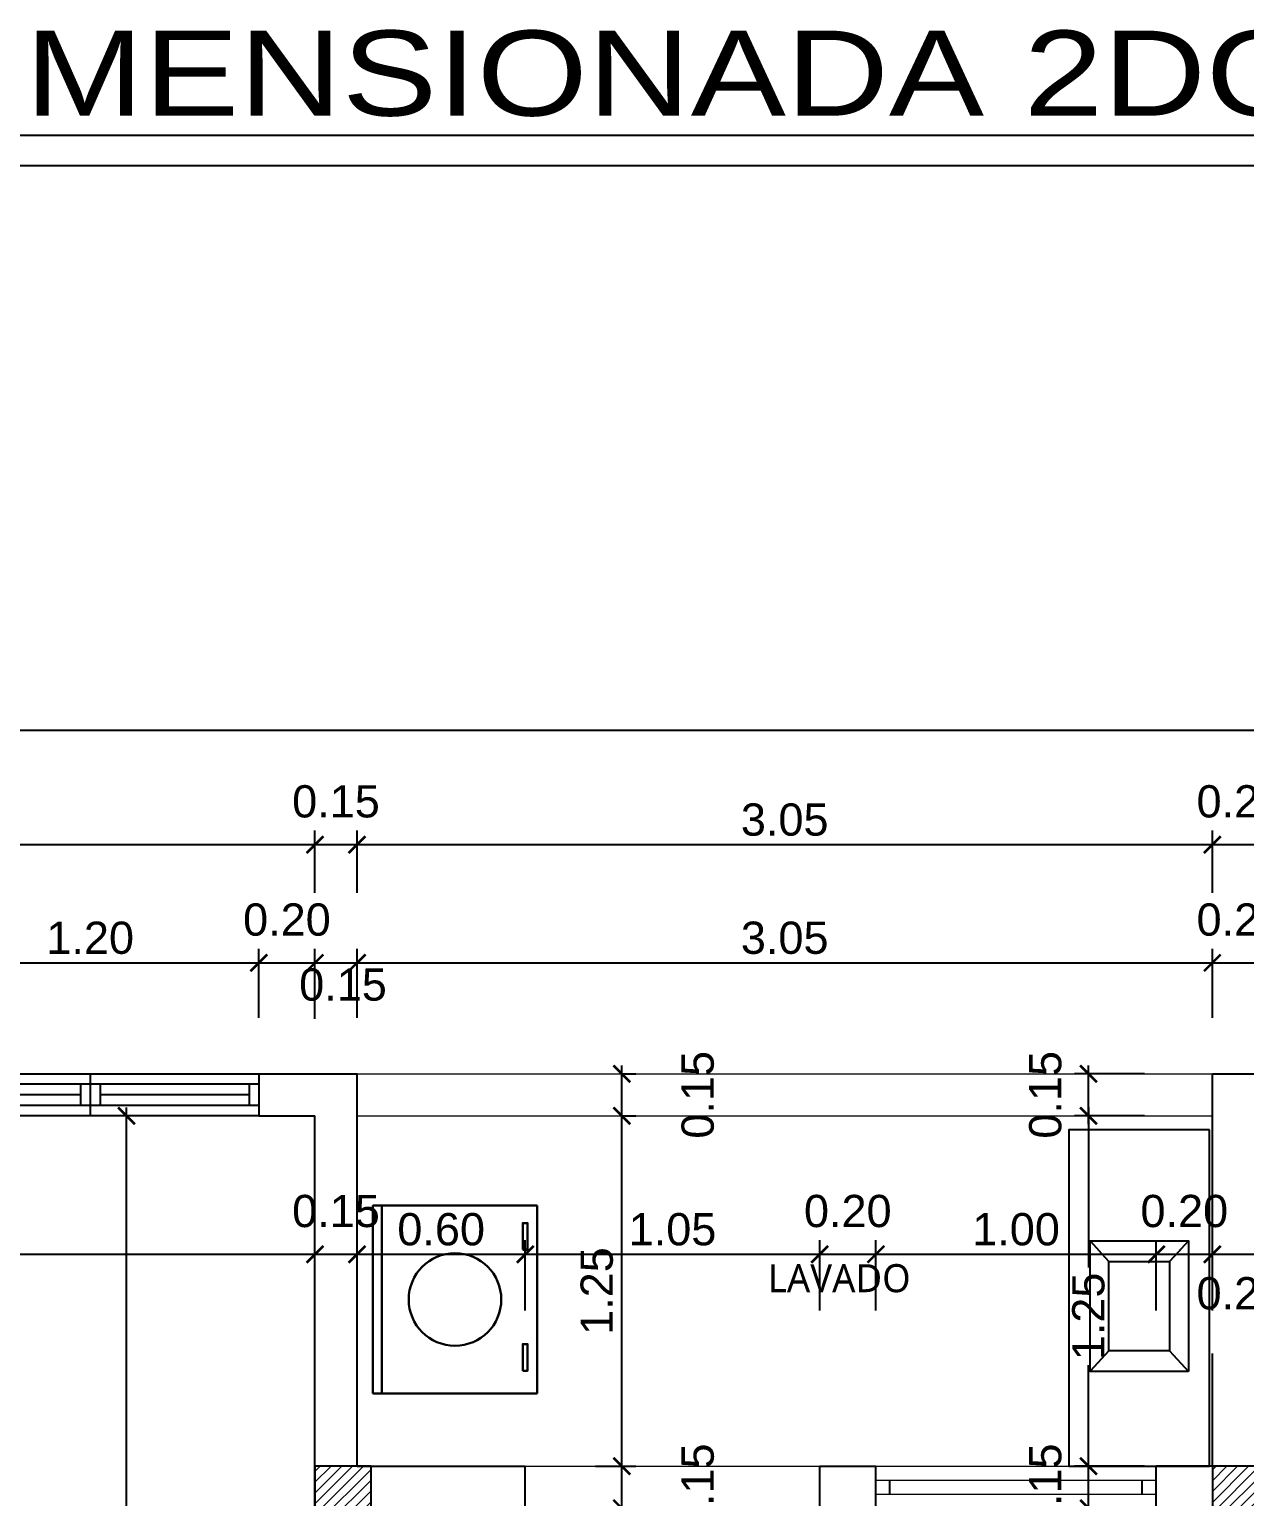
# Model space of a CAD drawing. Header units: feet. Extents: x -417 to 46, y -646 to -218.
# Drawn here: x -74.91 to -70.57, y -300.57 to -295.33 of the extents above; entities that cross this region are included whole.
import ezdxf

# ---------------------------------------------------------------- set-up
doc = ezdxf.new("R2010")
doc.units = ezdxf.units.FT
doc.header["$MEASUREMENT"] = 0
for name, color, linetype, lineweight in [('A-GENM', 8, 'Continuous', 9), ('A-WALL', 4, 'Continuous', 25), ('closet', 8, 'Continuous', 5), ('DIM-COTAS', 1, 'Continuous', 5), ('FURN', 2, 'Continuous', 30), ('Piso', 8, 'Continuous', 9), ('TXT', 2, 'Continuous', 9)]:
    doc.layers.add(name, color=color, linetype=linetype, lineweight=lineweight)
for name, color, linetype in [('COCINA', 2, 'Continuous'), ('columna', 9, 'Continuous'), ('DIM', 10, 'Continuous'), ('PERT-VENT', 2, 'Continuous'), ('textos', 7, 'Continuous'), ('TEXXT', 8, 'Continuous')]:
    doc.layers.add(name, color=color, linetype=linetype)
doc.styles.add('ads', font='trebuc.ttf', dxfattribs={"height": 0.14})
doc.styles.add('DAMIAN', font='arial.ttf', dxfattribs={"height": 0.12})
doc.styles.get("Standard").update_dxf_attribs({"font": 'arial.ttf', "height": 0.115})
doc.dimstyles.new('KEILY', dxfattribs={"dimtxt": 0.115, "dimasz": 0.06, "dimexe": 0.05, "dimexo": 0.2, "dimgap": 0.03, "dimtad": 1, "dimzin": 1, "dimdsep": 46, "dimtxsty": 'Standard', "dimblk": 'ARCHTICK', "dimcen": 2.5, "dimdle": 0.03, "dimclrd": 256, "dimclre": 256, "dimclrt": 7, "dimadec": 0, "dimazin": 0, "dimtfac": 1, "dimtmove": 2, "dimatfit": 3, "dimfxl": 0.2, "dimfxlon": 1, "dimtolj": 1, "dimtzin": 1, "dimarcsym": 0})

# ---------------------------------------------------------------- blocks, each defined once
blk = doc.blocks.new('A$C01EB0BB3')
at = {"layer": 'FURN'}
for p, q in [((0, 0, 224.5603), (0, 0.6096, 224.5603)), ((0, 0.6096, 224.5603), (0.5334, 0.6096, 224.5603)), ((0.5034, 0.6096, 224.5603), (0.5034, 0, 224.5603)), ((0.5334, 0.6096, 224.5603), (0.5334, 0, 224.5603)), ((0.5334, 0, 224.5603), (0, 0, 224.5603))]:
    blk.add_line(p, q, dxfattribs=at)
at = {"layer": 'FURN', "ltscale": 0.02, "elevation": 224.5603}
for points in [[(0.047, 0.5357), (0.047, 0.4496), (0.0315, 0.4496), (0.0315, 0.5357)], [(0.047, 0.1432), (0.047, 0.0572), (0.0315, 0.0572), (0.0315, 0.1432)]]:
    blk.add_lwpolyline(points, close=True, dxfattribs=at)
at = {"layer": 'FURN', "ltscale": 0.02}
blk.add_circle((0.2667, 0.3048, 224.5603), 0.15, dxfattribs=at)
blk = doc.blocks.new('A$C153C7E87')
at = {"layer": 'COCINA'}
for p, q in [((0.0761, 0.8037), (0.1431, 0.731)), ((0.4267, 0.8037), (0.3597, 0.731)), ((0.1431, 0.4114), (0.0761, 0.3387)), ((0.3596, 0.4114), (0.4266, 0.3386))]:
    blk.add_line(p, q, dxfattribs=at)
at = {"layer": 'COCINA', "extrusion": (1.60732e-15, -2.48059e-15, -1)}
for points in [[(-0.5023, 1.2), (0, 1.2), (0, 0), (-0.5023, 0)], [(-0.4266, 0.3386), (-0.0761, 0.3386), (-0.0761, 0.8037), (-0.4266, 0.8037)], [(-0.3596, 0.4114), (-0.1431, 0.4114), (-0.1431, 0.731), (-0.3596, 0.731)]]:
    blk.add_lwpolyline(points, close=True, dxfattribs=at)
blk = doc.blocks.new('A$C59FC24C1')
at = {"layer": 'PERT-VENT', "extrusion": (-2.36783e-12, 8.94772e-16, -1)}
for p, q in [((0, 0), (0, 1.2)), ((0.0375, 1.2), (0.0375, 0)), ((0.0375, 1.165), (0.1125, 1.165)), ((0.0375, 1.165), (0.1125, 1.165)), ((0.075, 1.165), (0.075, 0.635)), ((0.1125, 1.2), (0.1125, 0)), ((0.15, 1.2), (0.15, 0)), ((0.1125, 0.635), (0.0375, 0.635)), ((0.15, 0.6), (0, 0.6)), ((0.1125, 0.565), (0.0375, 0.565)), ((0.075, 0.565), (0.075, 0.0404)), ((0.0375, 0.0404), (0.1125, 0.0404))]:
    blk.add_line(p, q, dxfattribs=at)
blk = doc.blocks.new('_ArchTick')
at = {"layer": 'DIM-COTAS', "color": 0, "const_width": 0.15}
blk.add_lwpolyline([(-0.5, -0.5), (0.5, 0.5)], dxfattribs=at)
blk = doc.blocks.new('*D1069')
at = {"layer": 'Defpoints', "color": 0, "transparency": 16777216}
for p in [(-74.0883, -298.6612), (-75.2915, -299.057), (-74.0883, -299.057)]:
    blk.add_point(p, dxfattribs=at)
at = {"layer": 'DIM', "lineweight": -2, "transparency": 16777216}
for p, q in [((-75.2915, -298.857), (-75.2915, -298.6112)), ((-74.0883, -298.857), (-74.0883, -298.6112)), ((-75.3215, -298.6612), (-74.0583, -298.6612))]:
    blk.add_line(p, q, dxfattribs=at)
at = {"layer": 'DIM', "lineweight": -2, "transparency": 16777216, "xscale": 0.06, "yscale": 0.06, "zscale": 0.06, "rotation": 180}
blk.add_blockref('_ArchTick', (-75.2915, -298.6612), dxfattribs=at)
at = {"layer": 'DIM', "lineweight": -2, "transparency": 16777216, "xscale": 0.06, "yscale": 0.06, "zscale": 0.06}
blk.add_blockref('_ArchTick', (-74.0883, -298.6612), dxfattribs=at)
at = {"layer": 'DIM', "color": 7, "transparency": 16777216, "insert": (-74.6899, -298.5725), "char_height": 0.115, "attachment_point": 5}
blk.add_mtext('\\A1;1.20', dxfattribs=at)
blk = doc.blocks.new('*D1070')
at = {"layer": 'Defpoints', "color": 0, "transparency": 16777216}
for p in [(-73.8883, -298.6612), (-74.0883, -299.057), (-73.8883, -299.257)]:
    blk.add_point(p, dxfattribs=at)
at = {"layer": 'DIM', "lineweight": -2, "transparency": 16777216}
for p, q in [((-74.0883, -298.857), (-74.0883, -298.6112)), ((-73.8883, -298.8612), (-73.8883, -298.6112)), ((-74.1183, -298.6612), (-73.8583, -298.6612))]:
    blk.add_line(p, q, dxfattribs=at)
at = {"layer": 'DIM', "lineweight": -2, "transparency": 16777216, "xscale": 0.06, "yscale": 0.06, "zscale": 0.06, "rotation": 180}
blk.add_blockref('_ArchTick', (-74.0883, -298.6612), dxfattribs=at)
at = {"layer": 'DIM', "lineweight": -2, "transparency": 16777216, "xscale": 0.06, "yscale": 0.06, "zscale": 0.06}
blk.add_blockref('_ArchTick', (-73.8883, -298.6612), dxfattribs=at)
at = {"layer": 'DIM', "color": 7, "transparency": 16777216, "insert": (-73.9883, -298.5075), "char_height": 0.115, "attachment_point": 5}
blk.add_mtext('\\A1;0.20', dxfattribs=at)
blk = doc.blocks.new('*D1071')
at = {"layer": 'Defpoints', "color": 0, "transparency": 16777216}
for p in [(-73.7383, -298.6612), (-73.7383, -299.057), (-73.8883, -299.257)]:
    blk.add_point(p, dxfattribs=at)
at = {"layer": 'DIM', "lineweight": -2, "transparency": 16777216}
for p, q in [((-73.8883, -298.8612), (-73.8883, -298.6112)), ((-73.7383, -298.857), (-73.7383, -298.6112)), ((-73.9183, -298.6612), (-73.7083, -298.6612))]:
    blk.add_line(p, q, dxfattribs=at)
at = {"layer": 'DIM', "lineweight": -2, "transparency": 16777216, "xscale": 0.06, "yscale": 0.06, "zscale": 0.06, "rotation": 180}
blk.add_blockref('_ArchTick', (-73.8883, -298.6612), dxfattribs=at)
at = {"layer": 'DIM', "lineweight": -2, "transparency": 16777216, "xscale": 0.06, "yscale": 0.06, "zscale": 0.06}
blk.add_blockref('_ArchTick', (-73.7383, -298.6612), dxfattribs=at)
at = {"layer": 'DIM', "color": 7, "transparency": 16777216, "insert": (-73.7883, -298.7393), "char_height": 0.115, "attachment_point": 5}
blk.add_mtext('\\A1;0.15', dxfattribs=at)
blk = doc.blocks.new('*D1072')
at = {"layer": 'Defpoints', "color": 0, "transparency": 16777216}
for p in [(-70.6883, -298.6612), (-73.7383, -299.057), (-70.6883, -299.057)]:
    blk.add_point(p, dxfattribs=at)
at = {"layer": 'DIM', "lineweight": -2, "transparency": 16777216}
for p, q in [((-73.7383, -298.857), (-73.7383, -298.6112)), ((-70.6883, -298.857), (-70.6883, -298.6112)), ((-73.7683, -298.6612), (-70.6583, -298.6612))]:
    blk.add_line(p, q, dxfattribs=at)
at = {"layer": 'DIM', "lineweight": -2, "transparency": 16777216, "xscale": 0.06, "yscale": 0.06, "zscale": 0.06, "rotation": 180}
blk.add_blockref('_ArchTick', (-73.7383, -298.6612), dxfattribs=at)
at = {"layer": 'DIM', "lineweight": -2, "transparency": 16777216, "xscale": 0.06, "yscale": 0.06, "zscale": 0.06}
blk.add_blockref('_ArchTick', (-70.6883, -298.6612), dxfattribs=at)
at = {"layer": 'DIM', "color": 7, "transparency": 16777216, "insert": (-72.2133, -298.5724), "char_height": 0.115, "attachment_point": 5}
blk.add_mtext('\\A1;3.05', dxfattribs=at)
blk = doc.blocks.new('*D1073')
at = {"layer": 'Defpoints', "color": 0, "transparency": 16777216}
for p in [(-70.4883, -298.6612), (-70.6883, -299.057), (-70.4883, -299.057)]:
    blk.add_point(p, dxfattribs=at)
at = {"layer": 'DIM', "lineweight": -2, "transparency": 16777216}
for p, q in [((-70.6883, -298.857), (-70.6883, -298.6112)), ((-70.4883, -298.857), (-70.4883, -298.6112)), ((-70.7183, -298.6612), (-70.4583, -298.6612))]:
    blk.add_line(p, q, dxfattribs=at)
at = {"layer": 'DIM', "lineweight": -2, "transparency": 16777216, "xscale": 0.06, "yscale": 0.06, "zscale": 0.06, "rotation": 180}
blk.add_blockref('_ArchTick', (-70.6883, -298.6612), dxfattribs=at)
at = {"layer": 'DIM', "lineweight": -2, "transparency": 16777216, "xscale": 0.06, "yscale": 0.06, "zscale": 0.06}
blk.add_blockref('_ArchTick', (-70.4883, -298.6612), dxfattribs=at)
at = {"layer": 'DIM', "color": 7, "transparency": 16777216, "insert": (-70.5883, -298.5075), "char_height": 0.115, "attachment_point": 5}
blk.add_mtext('\\A1;0.20', dxfattribs=at)
blk = doc.blocks.new('*D842')
at = {"layer": 'Defpoints', "color": 0, "transparency": 16777216}
for p in [(-73.8883, -298.2395), (-77.5883, -298.6112), (-73.8883, -298.6112)]:
    blk.add_point(p, dxfattribs=at)
at = {"layer": 'DIM', "lineweight": -2, "transparency": 16777216}
for p, q in [((-77.5883, -298.4112), (-77.5883, -298.1895)), ((-73.8883, -298.4112), (-73.8883, -298.1895)), ((-77.6183, -298.2395), (-73.8583, -298.2395))]:
    blk.add_line(p, q, dxfattribs=at)
at = {"layer": 'DIM', "lineweight": -2, "transparency": 16777216, "xscale": 0.06, "yscale": 0.06, "zscale": 0.06, "rotation": 180}
blk.add_blockref('_ArchTick', (-77.5883, -298.2395), dxfattribs=at)
at = {"layer": 'DIM', "lineweight": -2, "transparency": 16777216, "xscale": 0.06, "yscale": 0.06, "zscale": 0.06}
blk.add_blockref('_ArchTick', (-73.8883, -298.2395), dxfattribs=at)
at = {"layer": 'DIM', "color": 7, "transparency": 16777216, "insert": (-75.7383, -298.1508), "char_height": 0.115, "attachment_point": 5}
blk.add_mtext('\\A1;3.70', dxfattribs=at)
blk = doc.blocks.new('*D843')
at = {"layer": 'Defpoints', "color": 0, "transparency": 16777216}
for p in [(-73.7383, -298.2395), (-73.8883, -298.6112), (-73.7383, -298.6112)]:
    blk.add_point(p, dxfattribs=at)
at = {"layer": 'DIM', "lineweight": -2, "transparency": 16777216}
for p, q in [((-73.8883, -298.4112), (-73.8883, -298.1895)), ((-73.7383, -298.4112), (-73.7383, -298.1895)), ((-73.9183, -298.2395), (-73.7083, -298.2395))]:
    blk.add_line(p, q, dxfattribs=at)
at = {"layer": 'DIM', "lineweight": -2, "transparency": 16777216, "xscale": 0.06, "yscale": 0.06, "zscale": 0.06, "rotation": 180}
blk.add_blockref('_ArchTick', (-73.8883, -298.2395), dxfattribs=at)
at = {"layer": 'DIM', "lineweight": -2, "transparency": 16777216, "xscale": 0.06, "yscale": 0.06, "zscale": 0.06}
blk.add_blockref('_ArchTick', (-73.7383, -298.2395), dxfattribs=at)
at = {"layer": 'DIM', "color": 7, "transparency": 16777216, "insert": (-73.8133, -298.0858), "char_height": 0.115, "attachment_point": 5}
blk.add_mtext('\\A1;0.15', dxfattribs=at)
blk = doc.blocks.new('*D844')
at = {"layer": 'Defpoints', "color": 0, "transparency": 16777216}
for p in [(-70.6883, -298.2395), (-73.7383, -298.6112), (-70.6883, -298.6112)]:
    blk.add_point(p, dxfattribs=at)
at = {"layer": 'DIM', "lineweight": -2, "transparency": 16777216}
for p, q in [((-73.7383, -298.4112), (-73.7383, -298.1895)), ((-70.6883, -298.4112), (-70.6883, -298.1895)), ((-73.7683, -298.2395), (-70.6583, -298.2395))]:
    blk.add_line(p, q, dxfattribs=at)
at = {"layer": 'DIM', "lineweight": -2, "transparency": 16777216, "xscale": 0.06, "yscale": 0.06, "zscale": 0.06, "rotation": 180}
blk.add_blockref('_ArchTick', (-73.7383, -298.2395), dxfattribs=at)
at = {"layer": 'DIM', "lineweight": -2, "transparency": 16777216, "xscale": 0.06, "yscale": 0.06, "zscale": 0.06}
blk.add_blockref('_ArchTick', (-70.6883, -298.2395), dxfattribs=at)
at = {"layer": 'DIM', "color": 7, "transparency": 16777216, "insert": (-72.2133, -298.1508), "char_height": 0.115, "attachment_point": 5}
blk.add_mtext('\\A1;3.05', dxfattribs=at)
blk = doc.blocks.new('*D845')
at = {"layer": 'Defpoints', "color": 0, "transparency": 16777216}
for p in [(-70.4883, -298.2395), (-70.6883, -298.6112), (-70.4883, -298.6112)]:
    blk.add_point(p, dxfattribs=at)
at = {"layer": 'DIM', "lineweight": -2, "transparency": 16777216}
for p, q in [((-70.6883, -298.4112), (-70.6883, -298.1895)), ((-70.4883, -298.4112), (-70.4883, -298.1895)), ((-70.7183, -298.2395), (-70.4583, -298.2395))]:
    blk.add_line(p, q, dxfattribs=at)
at = {"layer": 'DIM', "lineweight": -2, "transparency": 16777216, "xscale": 0.06, "yscale": 0.06, "zscale": 0.06, "rotation": 180}
blk.add_blockref('_ArchTick', (-70.6883, -298.2395), dxfattribs=at)
at = {"layer": 'DIM', "lineweight": -2, "transparency": 16777216, "xscale": 0.06, "yscale": 0.06, "zscale": 0.06}
blk.add_blockref('_ArchTick', (-70.4883, -298.2395), dxfattribs=at)
at = {"layer": 'DIM', "color": 7, "transparency": 16777216, "insert": (-70.5883, -298.0858), "char_height": 0.115, "attachment_point": 5}
blk.add_mtext('\\A1;0.20', dxfattribs=at)
blk = doc.blocks.new('*D853')
at = {"layer": 'Defpoints', "color": 0, "transparency": 16777216}
for p in [(-60.6383, -297.8306), (-77.7383, -298.1895), (-60.6383, -298.1895)]:
    blk.add_point(p, dxfattribs=at)
at = {"layer": 'DIM', "lineweight": -2, "transparency": 16777216}
for p, q in [((-77.7683, -297.8306), (-60.6083, -297.8306)), ((-77.7383, -297.9895), (-77.7383, -297.7806)), ((-60.6383, -297.9895), (-60.6383, -297.7806))]:
    blk.add_line(p, q, dxfattribs=at)
at = {"layer": 'DIM', "lineweight": -2, "transparency": 16777216, "xscale": 0.06, "yscale": 0.06, "zscale": 0.06, "rotation": 180}
blk.add_blockref('_ArchTick', (-77.7383, -297.8306), dxfattribs=at)
at = {"layer": 'DIM', "lineweight": -2, "transparency": 16777216, "xscale": 0.06, "yscale": 0.06, "zscale": 0.06}
blk.add_blockref('_ArchTick', (-60.6383, -297.8306), dxfattribs=at)
at = {"layer": 'DIM', "color": 7, "transparency": 16777216, "insert": (-69.1883, -297.7419), "char_height": 0.115, "attachment_point": 5}
blk.add_mtext('\\A1;17.10', dxfattribs=at)
blk = doc.blocks.new('*D951')
at = {"layer": 'Defpoints', "color": 0, "transparency": 16777216}
for p in [(-73.8883, -299.7009), (-73.8883, -299.7328), (-77.5883, -299.8835)]:
    blk.add_point(p, dxfattribs=at)
at = {"layer": 'DIM', "lineweight": -2, "transparency": 16777216}
for p, q in [((-77.5883, -299.7009), (-77.5883, -299.6509)), ((-73.8883, -299.7009), (-73.8883, -299.6509)), ((-77.6183, -299.7009), (-73.8583, -299.7009))]:
    blk.add_line(p, q, dxfattribs=at)
at = {"layer": 'DIM', "lineweight": -2, "transparency": 16777216, "xscale": 0.06, "yscale": 0.06, "zscale": 0.06, "rotation": 180}
blk.add_blockref('_ArchTick', (-77.5883, -299.7009), dxfattribs=at)
at = {"layer": 'DIM', "lineweight": -2, "transparency": 16777216, "xscale": 0.06, "yscale": 0.06, "zscale": 0.06}
blk.add_blockref('_ArchTick', (-73.8883, -299.7009), dxfattribs=at)
at = {"layer": 'DIM', "color": 7, "transparency": 16777216, "insert": (-75.7383, -299.6121), "char_height": 0.115, "attachment_point": 5}
blk.add_mtext('\\A1;3.70', dxfattribs=at)
blk = doc.blocks.new('*D952')
at = {"layer": 'Defpoints', "color": 0, "transparency": 16777216}
for p in [(-73.7383, -299.7009), (-73.8883, -299.7328), (-73.7383, -300.457)]:
    blk.add_point(p, dxfattribs=at)
at = {"layer": 'DIM', "lineweight": -2, "transparency": 16777216}
for p, q in [((-73.8883, -299.7009), (-73.8883, -299.6509)), ((-73.7383, -299.9009), (-73.7383, -299.6509)), ((-73.9183, -299.7009), (-73.7083, -299.7009))]:
    blk.add_line(p, q, dxfattribs=at)
at = {"layer": 'DIM', "lineweight": -2, "transparency": 16777216, "xscale": 0.06, "yscale": 0.06, "zscale": 0.06, "rotation": 180}
blk.add_blockref('_ArchTick', (-73.8883, -299.7009), dxfattribs=at)
at = {"layer": 'DIM', "lineweight": -2, "transparency": 16777216, "xscale": 0.06, "yscale": 0.06, "zscale": 0.06}
blk.add_blockref('_ArchTick', (-73.7383, -299.7009), dxfattribs=at)
at = {"layer": 'DIM', "color": 7, "transparency": 16777216, "insert": (-73.8133, -299.5472), "char_height": 0.115, "attachment_point": 5}
blk.add_mtext('\\A1;0.15', dxfattribs=at)
blk = doc.blocks.new('*D953')
at = {"layer": 'Defpoints', "color": 0, "transparency": 16777216}
for p in [(-73.1383, -299.7009), (-73.7383, -300.457), (-73.1383, -300.457)]:
    blk.add_point(p, dxfattribs=at)
at = {"layer": 'DIM', "lineweight": -2, "transparency": 16777216}
for p, q in [((-73.7383, -299.9009), (-73.7383, -299.6509)), ((-73.1383, -299.9009), (-73.1383, -299.6509)), ((-73.7683, -299.7009), (-73.1083, -299.7009))]:
    blk.add_line(p, q, dxfattribs=at)
at = {"layer": 'DIM', "lineweight": -2, "transparency": 16777216, "xscale": 0.06, "yscale": 0.06, "zscale": 0.06, "rotation": 180}
blk.add_blockref('_ArchTick', (-73.7383, -299.7009), dxfattribs=at)
at = {"layer": 'DIM', "lineweight": -2, "transparency": 16777216, "xscale": 0.06, "yscale": 0.06, "zscale": 0.06}
blk.add_blockref('_ArchTick', (-73.1383, -299.7009), dxfattribs=at)
at = {"layer": 'DIM', "color": 7, "transparency": 16777216, "insert": (-73.4383, -299.6122), "char_height": 0.115, "attachment_point": 5}
blk.add_mtext('\\A1;0.60', dxfattribs=at)
blk = doc.blocks.new('*D954')
at = {"layer": 'Defpoints', "color": 0, "transparency": 16777216}
for p in [(-72.0883, -299.7009), (-73.1383, -300.457), (-72.0883, -300.457)]:
    blk.add_point(p, dxfattribs=at)
at = {"layer": 'DIM', "lineweight": -2, "transparency": 16777216}
for p, q in [((-73.1383, -299.9009), (-73.1383, -299.6509)), ((-72.0883, -299.9009), (-72.0883, -299.6509)), ((-73.1683, -299.7009), (-72.0583, -299.7009))]:
    blk.add_line(p, q, dxfattribs=at)
at = {"layer": 'DIM', "lineweight": -2, "transparency": 16777216, "xscale": 0.06, "yscale": 0.06, "zscale": 0.06, "rotation": 180}
blk.add_blockref('_ArchTick', (-73.1383, -299.7009), dxfattribs=at)
at = {"layer": 'DIM', "lineweight": -2, "transparency": 16777216, "xscale": 0.06, "yscale": 0.06, "zscale": 0.06}
blk.add_blockref('_ArchTick', (-72.0883, -299.7009), dxfattribs=at)
at = {"layer": 'DIM', "color": 7, "transparency": 16777216, "insert": (-72.6133, -299.6122), "char_height": 0.115, "attachment_point": 5}
blk.add_mtext('\\A1;1.05', dxfattribs=at)
blk = doc.blocks.new('*D955')
at = {"layer": 'Defpoints', "color": 0, "transparency": 16777216}
for p in [(-71.8883, -299.7009), (-72.0883, -300.457), (-71.8883, -300.457)]:
    blk.add_point(p, dxfattribs=at)
at = {"layer": 'DIM', "lineweight": -2, "transparency": 16777216}
for p, q in [((-72.0883, -299.9009), (-72.0883, -299.6509)), ((-71.8883, -299.9009), (-71.8883, -299.6509)), ((-72.1183, -299.7009), (-71.8583, -299.7009))]:
    blk.add_line(p, q, dxfattribs=at)
at = {"layer": 'DIM', "lineweight": -2, "transparency": 16777216, "xscale": 0.06, "yscale": 0.06, "zscale": 0.06, "rotation": 180}
blk.add_blockref('_ArchTick', (-72.0883, -299.7009), dxfattribs=at)
at = {"layer": 'DIM', "lineweight": -2, "transparency": 16777216, "xscale": 0.06, "yscale": 0.06, "zscale": 0.06}
blk.add_blockref('_ArchTick', (-71.8883, -299.7009), dxfattribs=at)
at = {"layer": 'DIM', "color": 7, "transparency": 16777216, "insert": (-71.9883, -299.5472), "char_height": 0.115, "attachment_point": 5}
blk.add_mtext('\\A1;0.20', dxfattribs=at)
blk = doc.blocks.new('*D956')
at = {"layer": 'Defpoints', "color": 0, "transparency": 16777216}
for p in [(-70.8883, -299.7009), (-71.8883, -300.457), (-70.8883, -300.457)]:
    blk.add_point(p, dxfattribs=at)
at = {"layer": 'DIM', "lineweight": -2, "transparency": 16777216}
for p, q in [((-71.8883, -299.9009), (-71.8883, -299.6509)), ((-70.8883, -299.9009), (-70.8883, -299.6509)), ((-71.9183, -299.7009), (-70.8583, -299.7009))]:
    blk.add_line(p, q, dxfattribs=at)
at = {"layer": 'DIM', "lineweight": -2, "transparency": 16777216, "xscale": 0.06, "yscale": 0.06, "zscale": 0.06, "rotation": 180}
blk.add_blockref('_ArchTick', (-71.8883, -299.7009), dxfattribs=at)
at = {"layer": 'DIM', "lineweight": -2, "transparency": 16777216, "xscale": 0.06, "yscale": 0.06, "zscale": 0.06}
blk.add_blockref('_ArchTick', (-70.8883, -299.7009), dxfattribs=at)
at = {"layer": 'DIM', "color": 7, "transparency": 16777216, "insert": (-71.3883, -299.6122), "char_height": 0.115, "attachment_point": 5}
blk.add_mtext('\\A1;1.00', dxfattribs=at)
blk = doc.blocks.new('*D957')
at = {"layer": 'Defpoints', "color": 0, "transparency": 16777216}
for p in [(-70.6883, -299.7009), (-70.8883, -300.457), (-70.6883, -300.457)]:
    blk.add_point(p, dxfattribs=at)
at = {"layer": 'DIM', "lineweight": -2, "transparency": 16777216}
for p, q in [((-70.8883, -299.9009), (-70.8883, -299.6509)), ((-70.6883, -299.9009), (-70.6883, -299.6509)), ((-70.9183, -299.7009), (-70.6583, -299.7009))]:
    blk.add_line(p, q, dxfattribs=at)
at = {"layer": 'DIM', "lineweight": -2, "transparency": 16777216, "xscale": 0.06, "yscale": 0.06, "zscale": 0.06, "rotation": 180}
blk.add_blockref('_ArchTick', (-70.8883, -299.7009), dxfattribs=at)
at = {"layer": 'DIM', "lineweight": -2, "transparency": 16777216, "xscale": 0.06, "yscale": 0.06, "zscale": 0.06}
blk.add_blockref('_ArchTick', (-70.6883, -299.7009), dxfattribs=at)
at = {"layer": 'DIM', "color": 7, "transparency": 16777216, "insert": (-70.7883, -299.5472), "char_height": 0.115, "attachment_point": 5}
blk.add_mtext('\\A1;0.20', dxfattribs=at)
blk = doc.blocks.new('*D958')
at = {"layer": 'Defpoints', "color": 0, "transparency": 16777216}
for p in [(-70.4883, -299.7009), (-70.6883, -300.457), (-70.4883, -300.4931)]:
    blk.add_point(p, dxfattribs=at)
at = {"layer": 'DIM', "lineweight": -2, "transparency": 16777216}
for p, q in [((-70.6883, -299.9009), (-70.6883, -299.6509)), ((-70.4883, -299.9009), (-70.4883, -299.6509)), ((-70.7183, -299.7009), (-70.4583, -299.7009))]:
    blk.add_line(p, q, dxfattribs=at)
at = {"layer": 'DIM', "lineweight": -2, "transparency": 16777216, "xscale": 0.06, "yscale": 0.06, "zscale": 0.06, "rotation": 180}
blk.add_blockref('_ArchTick', (-70.6883, -299.7009), dxfattribs=at)
at = {"layer": 'DIM', "lineweight": -2, "transparency": 16777216, "xscale": 0.06, "yscale": 0.06, "zscale": 0.06}
blk.add_blockref('_ArchTick', (-70.4883, -299.7009), dxfattribs=at)
at = {"layer": 'DIM', "color": 7, "transparency": 16777216, "insert": (-70.5883, -299.8406), "char_height": 0.115, "attachment_point": 5}
blk.add_mtext('\\A1;0.20', dxfattribs=at)
blk = doc.blocks.new('*D1050')
at = {"layer": 'Defpoints', "color": 0, "transparency": 16777216}
for p in [(-74.5605, -299.207), (-74.0883, -299.207), (-74.8883, -302.457)]:
    blk.add_point(p, dxfattribs=at)
at = {"layer": 'DIM', "lineweight": -2, "transparency": 16777216}
for p, q in [((-74.5605, -302.487), (-74.5605, -299.177)), ((-74.3605, -299.207), (-74.6105, -299.207)), ((-74.6883, -302.457), (-74.5105, -302.457))]:
    blk.add_line(p, q, dxfattribs=at)
at = {"layer": 'DIM', "lineweight": -2, "transparency": 16777216, "xscale": 0.06, "yscale": 0.06, "zscale": 0.06}
for p, rotation in [((-74.5605, -299.207), 90), ((-74.5605, -302.457), 270)]:
    blk.add_blockref('_ArchTick', p, dxfattribs=dict(at, rotation=rotation))
at = {"layer": 'DIM', "color": 7, "transparency": 16777216, "insert": (-74.6493, -300.832), "char_height": 0.115, "attachment_point": 5, "rotation": 90}
blk.add_mtext('\\A1;3.25', dxfattribs=at)
blk = doc.blocks.new('*D1058')
at = {"layer": 'Defpoints', "color": 0, "transparency": 16777216}
for p in [(-73.0883, -300.457), (-72.7941, -300.457), (-73.1383, -300.607)]:
    blk.add_point(p, dxfattribs=at)
at = {"layer": 'DIM', "lineweight": -2, "transparency": 16777216}
for p, q in [((-72.7941, -300.637), (-72.7941, -300.427)), ((-72.8883, -300.457), (-72.7441, -300.457)), ((-72.9383, -300.607), (-72.7441, -300.607))]:
    blk.add_line(p, q, dxfattribs=at)
at = {"layer": 'DIM', "lineweight": -2, "transparency": 16777216, "xscale": 0.06, "yscale": 0.06, "zscale": 0.06}
for p, rotation in [((-72.7941, -300.457), 90), ((-72.7941, -300.607), 270)]:
    blk.add_blockref('_ArchTick', p, dxfattribs=dict(at, rotation=rotation))
at = {"layer": 'DIM', "color": 7, "transparency": 16777216, "insert": (-72.523, -300.532), "char_height": 0.115, "attachment_point": 5, "rotation": 90}
blk.add_mtext('\\A1;0.15', dxfattribs=at)
blk = doc.blocks.new('*D1059')
at = {"layer": 'Defpoints', "color": 0, "transparency": 16777216}
for p in [(-72.9685, -299.207), (-72.7941, -299.207), (-73.0883, -300.457)]:
    blk.add_point(p, dxfattribs=at)
at = {"layer": 'DIM', "lineweight": -2, "transparency": 16777216}
for p, q in [((-72.7941, -300.487), (-72.7941, -299.177)), ((-72.7941, -299.207), (-72.7441, -299.207)), ((-72.8883, -300.457), (-72.7441, -300.457))]:
    blk.add_line(p, q, dxfattribs=at)
at = {"layer": 'DIM', "lineweight": -2, "transparency": 16777216, "xscale": 0.06, "yscale": 0.06, "zscale": 0.06}
for p, rotation in [((-72.7941, -299.207), 90), ((-72.7941, -300.457), 270)]:
    blk.add_blockref('_ArchTick', p, dxfattribs=dict(at, rotation=rotation))
at = {"layer": 'DIM', "color": 7, "transparency": 16777216, "insert": (-72.8829, -299.832), "char_height": 0.115, "attachment_point": 5, "rotation": 90}
blk.add_mtext('\\A1;1.25', dxfattribs=at)
blk = doc.blocks.new('*D1060')
at = {"layer": 'Defpoints', "color": 0, "transparency": 16777216}
for p in [(-72.9685, -299.057), (-72.7941, -299.057), (-72.9685, -299.207)]:
    blk.add_point(p, dxfattribs=at)
at = {"layer": 'DIM', "lineweight": -2, "transparency": 16777216}
for p, q in [((-72.7941, -299.237), (-72.7941, -299.027)), ((-72.7941, -299.057), (-72.7441, -299.057)), ((-72.7941, -299.207), (-72.7441, -299.207))]:
    blk.add_line(p, q, dxfattribs=at)
at = {"layer": 'DIM', "lineweight": -2, "transparency": 16777216, "xscale": 0.06, "yscale": 0.06, "zscale": 0.06}
for p, rotation in [((-72.7941, -299.057), 90), ((-72.7941, -299.207), 270)]:
    blk.add_blockref('_ArchTick', p, dxfattribs=dict(at, rotation=rotation))
at = {"layer": 'DIM', "color": 7, "transparency": 16777216, "insert": (-72.523, -299.132), "char_height": 0.115, "attachment_point": 5, "rotation": 90}
blk.add_mtext('\\A1;0.15', dxfattribs=at)
blk = doc.blocks.new('*D876')
at = {"layer": 'Defpoints', "color": 0, "transparency": 16777216}
for p in [(-71.1298, -300.457), (-70.6883, -300.457), (-70.6883, -300.607)]:
    blk.add_point(p, dxfattribs=at)
at = {"layer": 'DIM', "lineweight": -2, "transparency": 16777216}
for p, q in [((-71.1298, -300.637), (-71.1298, -300.427)), ((-70.9298, -300.457), (-71.1798, -300.457)), ((-70.9298, -300.607), (-71.1798, -300.607))]:
    blk.add_line(p, q, dxfattribs=at)
at = {"layer": 'DIM', "lineweight": -2, "transparency": 16777216, "xscale": 0.06, "yscale": 0.06, "zscale": 0.06}
for p, rotation in [((-71.1298, -300.457), 90), ((-71.1298, -300.607), 270)]:
    blk.add_blockref('_ArchTick', p, dxfattribs=dict(at, rotation=rotation))
at = {"layer": 'DIM', "color": 7, "transparency": 16777216, "insert": (-71.2835, -300.532), "char_height": 0.115, "attachment_point": 5, "rotation": 90}
blk.add_mtext('\\A1;0.15', dxfattribs=at)
blk = doc.blocks.new('*D877')
at = {"layer": 'Defpoints', "color": 0, "transparency": 16777216}
for p in [(-71.1298, -299.207), (-70.6883, -299.207), (-70.6883, -300.457)]:
    blk.add_point(p, dxfattribs=at)
at = {"layer": 'DIM', "lineweight": -2, "transparency": 16777216}
for p, q in [((-71.1298, -299.177), (-71.1298, -299.7482)), ((-70.9298, -299.207), (-71.1798, -299.207)), ((-71.1298, -300.487), (-71.1298, -300.0969)), ((-70.9298, -300.457), (-71.1798, -300.457))]:
    blk.add_line(p, q, dxfattribs=at)
at = {"layer": 'DIM', "lineweight": -2, "transparency": 16777216, "xscale": 0.06, "yscale": 0.06, "zscale": 0.06}
for p, rotation in [((-71.1298, -299.207), 90), ((-71.1298, -300.457), 270)]:
    blk.add_blockref('_ArchTick', p, dxfattribs=dict(at, rotation=rotation))
at = {"layer": 'DIM', "color": 7, "transparency": 16777216, "insert": (-71.1298, -299.9225), "char_height": 0.115, "attachment_point": 5, "rotation": 90}
blk.add_mtext('\\A1;1.25', dxfattribs=at)
blk = doc.blocks.new('*D878')
at = {"layer": 'Defpoints', "color": 0, "transparency": 16777216}
for p in [(-71.1298, -299.057), (-70.6883, -299.057), (-70.6883, -299.207)]:
    blk.add_point(p, dxfattribs=at)
at = {"layer": 'DIM', "lineweight": -2, "transparency": 16777216}
for p, q in [((-71.1298, -299.237), (-71.1298, -299.027)), ((-70.9298, -299.057), (-71.1798, -299.057)), ((-70.9298, -299.207), (-71.1798, -299.207))]:
    blk.add_line(p, q, dxfattribs=at)
at = {"layer": 'DIM', "lineweight": -2, "transparency": 16777216, "xscale": 0.06, "yscale": 0.06, "zscale": 0.06}
for p, rotation in [((-71.1298, -299.057), 90), ((-71.1298, -299.207), 270)]:
    blk.add_blockref('_ArchTick', p, dxfattribs=dict(at, rotation=rotation))
at = {"layer": 'DIM', "color": 7, "transparency": 16777216, "insert": (-71.2835, -299.132), "char_height": 0.115, "attachment_point": 5, "rotation": 90}
blk.add_mtext('\\A1;0.15', dxfattribs=at)
blk = doc.blocks.new('A$C012446DC')
at = {"layer": 'Piso'}
h = blk.add_hatch(dxfattribs=at)
h.set_pattern_fill('ANSI31', color=256, scale=0.008571, angle=180)
h.set_pattern_definition([(225, (206536.064322, 1154820.960068), (0.0192434059784, -0.0192434059784), [])])
h.paths.add_polyline_path([(0, 0), (0.2, 0), (0.2, 0.2), (0, 0.2)])
at = {"layer": 'columna'}
blk.add_lwpolyline([(0.2, 0.2), (0, 0.2), (0, 0), (0.2, 0)], close=True, dxfattribs=at)
blk = doc.blocks.new('A$C387E0859')
for p in [(0, 8.7), (3.2, 8.7)]:
    blk.add_blockref('A$C012446DC', p)

msp = doc.modelspace()

# ---------------------------------------------------------------- linework, layer by layer
at = {"layer": 'A-GENM'}
for p, q in [((-73.7383, -299.057), (-70.6883, -299.057)), ((-73.7383, -299.207), (-70.6883, -299.207))]:
    msp.add_line(p, q, dxfattribs=at)
at = {"layer": 'A-WALL'}
for p, q in [((-74.0883, -299.057), (-73.7383, -299.057)), ((-73.7383, -300.457), (-73.7383, -299.057)), ((-70.6883, -300.457), (-70.6883, -299.057)), ((-70.6883, -299.057), (-70.4883, -299.057)), ((-74.0883, -299.207), (-73.8883, -299.207)), ((-73.8883, -303.407), (-73.8883, -299.207)), ((-73.7383, -300.457), (-73.1383, -300.457)), ((-73.1383, -300.607), (-73.1383, -300.457)), ((-72.0883, -300.607), (-72.0883, -300.457)), ((-72.0883, -300.457), (-71.8883, -300.457)), ((-71.8883, -300.607), (-71.8883, -300.457)), ((-70.8883, -300.607), (-70.8883, -300.457)), ((-70.6883, -300.457), (-70.8883, -300.457))]:
    msp.add_line(p, q, dxfattribs=at)
at = {"layer": 'A-WALL', "extrusion": (-6.28888e-16, -1.94037e-15, -1)}
msp.add_line((-74.0883, -299.057), (-74.0883, -299.207), dxfattribs=at)
at = {"layer": 'closet'}
msp.add_line((-73.1383, -300.457), (-72.0883, -300.457), dxfattribs=at)
at = {"layer": 'PERT-VENT', "lineweight": 15}
for p, q in [((-71.8883, -300.457), (-70.8883, -300.457)), ((-71.8883, -300.507), (-70.8883, -300.507)), ((-71.8383, -300.507), (-70.9383, -300.507)), ((-71.8883, -300.557), (-70.8883, -300.557))]:
    msp.add_line(p, q, dxfattribs=at)
at = {"layer": 'PERT-VENT'}
for p, q in [((-71.8383, -300.557), (-71.8383, -300.507)), ((-70.9383, -300.557), (-70.9383, -300.507))]:
    msp.add_line(p, q, dxfattribs=at)
at = {"layer": 'TEXXT', "color": 4}
msp.add_line((-77.5955, -295.7082), (-64.6515, -295.7082), dxfattribs=at)
at = {"layer": 'TEXXT', "color": 3}
msp.add_line((-77.5955, -295.8172), (-64.5278, -295.8172), dxfattribs=at)

# ---------------------------------------------------------------- block references
at = {"rotation": 270}
msp.add_blockref('A$C59FC24C1', (-75.2883, -299.057), dxfattribs=at)
msp.add_blockref('A$C387E0859', (-73.8883, -309.357))

# ---------------------------------------------------------------- texts
at = {"layer": 'textos', "color": 7, "style": 'DAMIAN', "width": 1.2}
msp.add_text('PLANTA DIMENSIONADA 2DO. NIVEL, BLOQUE A', height=0.303465, dxfattribs=at).set_placement((-77.551, -295.6391))

# ---------------------------------------------------------------- dimensions: what is measured, and where the dimension line sits
at = {"layer": 'DIM'}
for base, p1, p2, picture, middle in [((-60.6383, -297.8306), (-77.7383, -298.1895), (-60.6383, -298.1895), '*D853', (-69.1883, -297.7419)), ((-73.7383, -298.2395), (-73.8883, -298.6112), (-73.7383, -298.6112), '*D843', (-73.8133, -298.0858)), ((-70.4883, -298.2395), (-70.6883, -298.6112), (-70.4883, -298.6112), '*D845', (-70.5883, -298.0858)), ((-73.8883, -298.2395), (-77.5883, -298.6112), (-73.8883, -298.6112), '*D842', (-75.7383, -298.1508)), ((-70.6883, -298.2395), (-73.7383, -298.6112), (-70.6883, -298.6112), '*D844', (-72.2133, -298.1508)), ((-73.8883, -298.6612), (-74.0883, -299.057), (-73.8883, -299.257), '*D1070', (-73.9883, -298.5075)), ((-70.4883, -298.6612), (-70.6883, -299.057), (-70.4883, -299.057), '*D1073', (-70.5883, -298.5075)), ((-74.0883, -298.6612), (-75.2915, -299.057), (-74.0883, -299.057), '*D1069', (-74.6899, -298.5725)), ((-70.6883, -298.6612), (-73.7383, -299.057), (-70.6883, -299.057), '*D1072', (-72.2133, -298.5724)), ((-73.7383, -299.7009), (-73.8883, -299.7328), (-73.7383, -300.457), '*D952', (-73.8133, -299.5472)), ((-73.8883, -299.7009), (-77.5883, -299.8835), (-73.8883, -299.7328), '*D951', (-75.7383, -299.6121))]:
    dim = msp.add_linear_dim(base=base, p1=p1, p2=p2, dimstyle='KEILY', dxfattribs=at)
    dim.commit()
    dim.dimension.update_dxf_attribs({"geometry": picture, "text_midpoint": middle})
dim = msp.add_linear_dim(base=(-73.7383, -298.6612), p1=(-73.8883, -299.257), p2=(-73.7383, -299.057), dimstyle='KEILY', dxfattribs=at)
dim.commit()
dim.dimension.update_dxf_attribs({"geometry": '*D1071', "text_midpoint": (-73.7883, -298.7393), "dimtype": 160})
for base, p1, p2, picture, middle in [((-72.7941, -299.057), (-72.9685, -299.207), (-72.9685, -299.057), '*D1060', (-72.523, -299.132)), ((-71.1298, -299.057), (-70.6883, -299.207), (-70.6883, -299.057), '*D878', (-71.2835, -299.132)), ((-74.5605, -299.207), (-74.8883, -302.457), (-74.0883, -299.207), '*D1050', (-74.6493, -300.832)), ((-72.7941, -300.457), (-73.1383, -300.607), (-73.0883, -300.457), '*D1058', (-72.523, -300.532)), ((-71.1298, -300.457), (-70.6883, -300.607), (-70.6883, -300.457), '*D876', (-71.2835, -300.532))]:
    dim = msp.add_linear_dim(base=base, p1=p1, p2=p2, angle=90, dimstyle='KEILY', dxfattribs=at)
    dim.commit()
    dim.dimension.update_dxf_attribs({"geometry": picture, "text_midpoint": middle})

# ---------------------------------------------------------------- next in the draw order: texts
at = {"layer": 'TXT', "insert": (-72.0189, -299.7361), "char_height": 0.1, "width": 2.688, "attachment_point": 2, "style": 'ads', "bg_fill": 2}
msp.add_mtext('LAVADO', dxfattribs=at)

# ---------------------------------------------------------------- next in the draw order: block references
at = {"xscale": 1.099999999999994, "yscale": 1.099999999999994, "zscale": 1.099999999999994, "rotation": 180}
msp.add_blockref('A$C01EB0BB3', (-73.0956, -299.5268), dxfattribs=at)

# ---------------------------------------------------------------- next in the draw order: texts
at = {"layer": 'TXT', "insert": (-69.5493, -299.9046), "char_height": 0.1, "width": 2.688, "attachment_point": 2, "style": 'ads', "bg_fill": 2}
msp.add_mtext('LAVADO', dxfattribs=at)

# ---------------------------------------------------------------- next in the draw order: dimensions: what is measured, and where the dimension line sits
at = {"layer": 'DIM'}
dim = msp.add_linear_dim(base=(-72.7941, -299.207), p1=(-73.0883, -300.457), p2=(-72.9685, -299.207), angle=90, dimstyle='KEILY', dxfattribs=at)
dim.commit()
dim.dimension.update_dxf_attribs({"geometry": '*D1059', "text_midpoint": (-72.8829, -299.832)})
for base, p1, p2, picture, middle in [((-71.8883, -299.7009), (-72.0883, -300.457), (-71.8883, -300.457), '*D955', (-71.9883, -299.5472)), ((-73.1383, -299.7009), (-73.7383, -300.457), (-73.1383, -300.457), '*D953', (-73.4383, -299.6122)), ((-72.0883, -299.7009), (-73.1383, -300.457), (-72.0883, -300.457), '*D954', (-72.6133, -299.6122))]:
    dim = msp.add_linear_dim(base=base, p1=p1, p2=p2, dimstyle='KEILY', dxfattribs=at)
    dim.commit()
    dim.dimension.update_dxf_attribs({"geometry": picture, "text_midpoint": middle})

# ---------------------------------------------------------------- next in the draw order: block references
at = {"layer": 'FURN'}
msp.add_blockref('A$C153C7E87', (-71.2005, -300.457), dxfattribs=at)

# ---------------------------------------------------------------- next in the draw order: dimensions: what is measured, and where the dimension line sits
at = {"layer": 'DIM'}
dim = msp.add_linear_dim(base=(-71.1298, -299.207), p1=(-70.6883, -300.457), p2=(-70.6883, -299.207), angle=90, dimstyle='KEILY', dxfattribs=at)
dim.commit()
dim.dimension.update_dxf_attribs({"geometry": '*D877', "text_midpoint": (-71.1298, -299.9225), "dimtype": 160})
for base, p1, p2, picture, middle in [((-70.6883, -299.7009), (-70.8883, -300.457), (-70.6883, -300.457), '*D957', (-70.7883, -299.5472)), ((-70.8883, -299.7009), (-71.8883, -300.457), (-70.8883, -300.457), '*D956', (-71.3883, -299.6122))]:
    dim = msp.add_linear_dim(base=base, p1=p1, p2=p2, dimstyle='KEILY', dxfattribs=at)
    dim.commit()
    dim.dimension.update_dxf_attribs({"geometry": picture, "text_midpoint": middle})
dim = msp.add_linear_dim(base=(-70.4883, -299.7009), p1=(-70.6883, -300.457), p2=(-70.4883, -300.4931), dimstyle='KEILY', dxfattribs=at)
dim.commit()
dim.dimension.update_dxf_attribs({"geometry": '*D958', "text_midpoint": (-70.5883, -299.8406), "dimtype": 160})

doc.saveas('drawing.dxf')
